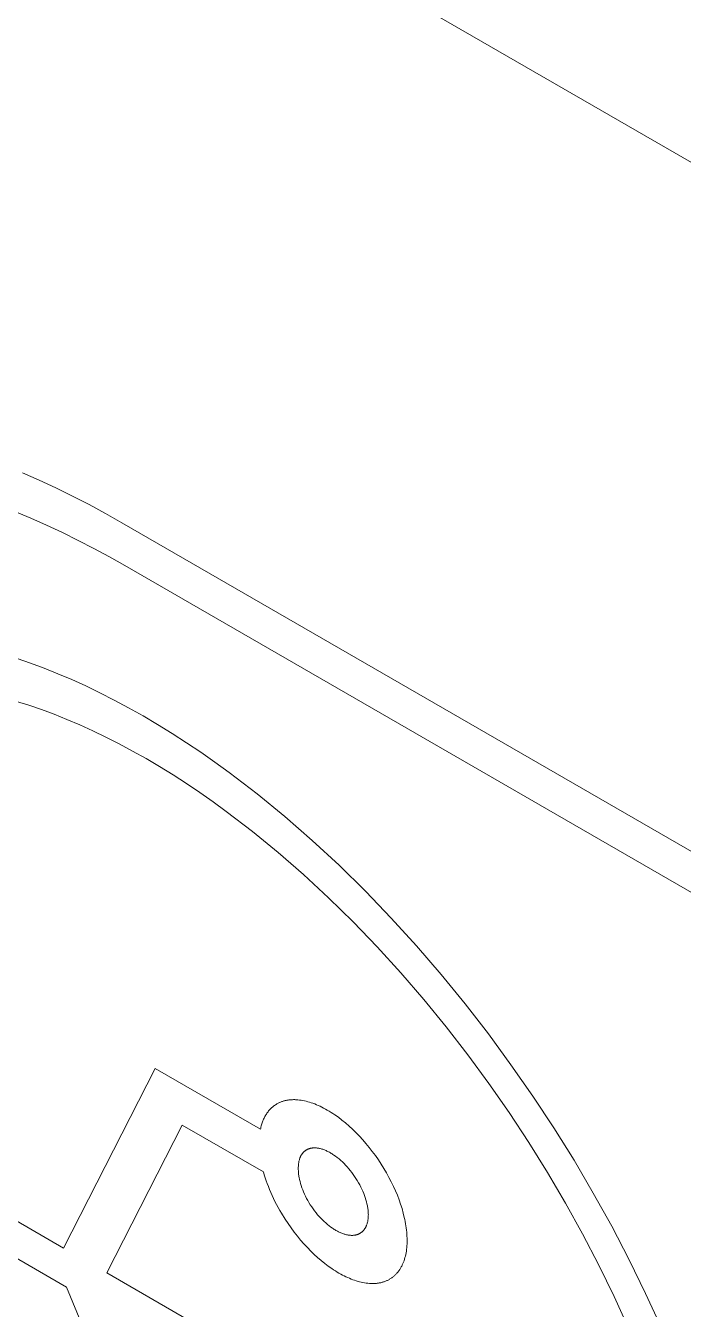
# Model space of a CAD drawing. Header units: millimetres. Extents: x -208 to 4974, y -28 to 3137.
# Drawn here: x 3911.57 to 3925.52, y 1471.63 to 1498.87 of the extents above; entities that cross this region are included whole.
import ezdxf

# ---------------------------------------------------------------- set-up
doc = ezdxf.new("R2010")
doc.units = ezdxf.units.MM
doc.layers.add('ZANO_R', color=7, linetype='Continuous', lineweight=0)

msp = doc.modelspace()

# ---------------------------------------------------------------- linework, layer by layer
at = {"layer": 'ZANO_R'}
for p, q in [((3397.319, 1801.023), (4541.093, 1140.664)), ((3911.857, 1489.226), (3911.502, 1489.383)), ((3912.211, 1489.06), (3911.857, 1489.226)), ((3912.564, 1488.886), (3912.211, 1489.06)), ((3912.914, 1488.705), (3912.564, 1488.886)), ((3911.34, 1488.559), (3911.677, 1488.418)), ((3913.263, 1488.516), (3912.914, 1488.705)), ((3911.677, 1488.418), (3912.014, 1488.269)), ((3912.014, 1488.269), (3912.349, 1488.112)), ((3913.609, 1488.32), (3913.263, 1488.516)), ((3988.432, 1445.121), (3913.609, 1488.32)), ((3912.349, 1488.112), (3912.683, 1487.947)), ((3912.683, 1487.947), (3913.015, 1487.775)), ((3913.015, 1487.775), (3913.346, 1487.596)), ((3913.346, 1487.596), (3913.674, 1487.411)), ((3913.674, 1487.411), (3988.496, 1444.212)), ((3911.675, 1485.34), (3911.39, 1485.437)), ((3911.963, 1485.233), (3911.675, 1485.34)), ((3912.254, 1485.117), (3911.963, 1485.233)), ((3912.548, 1484.992), (3912.254, 1485.117)), ((3912.845, 1484.857), (3912.548, 1484.992)), ((3913.144, 1484.712), (3912.845, 1484.857)), ((3911.375, 1484.529), (3911.637, 1484.447)), ((3913.447, 1484.558), (3913.144, 1484.712)), ((3913.751, 1484.395), (3913.447, 1484.558)), ((3911.637, 1484.447), (3911.903, 1484.356)), ((3911.903, 1484.356), (3912.171, 1484.257)), ((3912.171, 1484.257), (3912.442, 1484.149)), ((3914.059, 1484.221), (3913.751, 1484.395)), ((3914.367, 1484.039), (3914.059, 1484.221)), ((3912.442, 1484.149), (3912.716, 1484.032)), ((3912.716, 1484.032), (3912.992, 1483.906)), ((3912.992, 1483.906), (3913.271, 1483.772)), ((3914.674, 1483.85), (3914.367, 1484.039)), ((3913.271, 1483.772), (3913.553, 1483.628)), ((3914.979, 1483.653), (3914.674, 1483.85)), ((3915.283, 1483.449), (3914.979, 1483.653)), ((3913.553, 1483.628), (3913.837, 1483.476)), ((3913.837, 1483.476), (3914.123, 1483.315)), ((3915.585, 1483.238), (3915.283, 1483.449)), ((3914.123, 1483.315), (3914.41, 1483.145)), ((3914.41, 1483.145), (3914.696, 1482.969)), ((3915.886, 1483.02), (3915.585, 1483.238)), ((3914.696, 1482.969), (3914.98, 1482.785)), ((3916.481, 1482.565), (3915.886, 1483.02)), ((3914.98, 1482.785), (3915.263, 1482.595)), ((3915.263, 1482.595), (3915.545, 1482.399)), ((3917.069, 1482.084), (3916.481, 1482.565)), ((3915.545, 1482.399), (3915.824, 1482.196)), ((3915.824, 1482.196), (3916.379, 1481.772)), ((3917.648, 1481.579), (3917.069, 1482.084)), ((3916.379, 1481.772), (3916.927, 1481.324)), ((3918.217, 1481.051), (3917.648, 1481.579)), ((3916.927, 1481.324), (3917.466, 1480.854)), ((3918.776, 1480.501), (3918.217, 1481.051)), ((3917.466, 1480.854), (3917.996, 1480.362)), ((3919.323, 1479.931), (3918.776, 1480.501)), ((3917.996, 1480.362), (3918.516, 1479.85)), ((3918.516, 1479.85), (3919.026, 1479.319)), ((3919.859, 1479.342), (3919.323, 1479.931)), ((3919.026, 1479.319), (3919.525, 1478.77)), ((3920.382, 1478.735), (3919.859, 1479.342)), ((3919.525, 1478.77), (3920.012, 1478.205)), ((3920.89, 1478.111), (3920.382, 1478.735)), ((3920.012, 1478.205), (3920.486, 1477.624)), ((3921.385, 1477.473), (3920.89, 1478.111)), ((3920.486, 1477.624), (3920.946, 1477.029)), ((3921.864, 1476.82), (3921.385, 1477.473)), ((3920.946, 1477.029), (3921.392, 1476.421)), ((3914.319, 1476.739), (3912.375, 1472.928)), ((3916.549, 1475.451), (3914.319, 1476.739)), ((3922.327, 1476.154), (3921.864, 1476.82)), ((3921.392, 1476.421), (3921.823, 1475.802)), ((3916.938, 1476.008), (3916.925, 1476.001)), ((3916.951, 1476.014), (3916.938, 1476.008)), ((3916.964, 1476.02), (3916.951, 1476.014)), ((3916.978, 1476.026), (3916.964, 1476.02)), ((3916.992, 1476.031), (3916.978, 1476.026)), ((3917.006, 1476.036), (3916.992, 1476.031)), ((3917.02, 1476.041), (3917.006, 1476.036)), ((3917.034, 1476.046), (3917.02, 1476.041)), ((3917.048, 1476.05), (3917.034, 1476.046)), ((3917.063, 1476.054), (3917.048, 1476.05)), ((3917.077, 1476.057), (3917.063, 1476.054)), ((3917.092, 1476.061), (3917.077, 1476.057)), ((3917.107, 1476.064), (3917.092, 1476.061)), ((3917.122, 1476.066), (3917.107, 1476.064)), ((3917.137, 1476.069), (3917.122, 1476.066)), ((3917.152, 1476.071), (3917.137, 1476.069)), ((3917.168, 1476.073), (3917.152, 1476.071)), ((3917.183, 1476.074), (3917.168, 1476.073)), ((3917.199, 1476.076), (3917.183, 1476.074)), ((3917.215, 1476.077), (3917.199, 1476.076)), ((3917.231, 1476.077), (3917.215, 1476.077)), ((3917.247, 1476.078), (3917.231, 1476.077)), ((3917.263, 1476.078), (3917.247, 1476.078)), ((3917.279, 1476.078), (3917.263, 1476.078)), ((3917.295, 1476.077), (3917.279, 1476.078)), ((3917.312, 1476.076), (3917.295, 1476.077)), ((3917.345, 1476.074), (3917.312, 1476.076)), ((3917.379, 1476.07), (3917.345, 1476.074)), ((3917.413, 1476.066), (3917.379, 1476.07)), ((3917.448, 1476.06), (3917.413, 1476.066)), ((3917.483, 1476.053), (3917.448, 1476.06)), ((3917.518, 1476.044), (3917.483, 1476.053)), ((3917.554, 1476.035), (3917.518, 1476.044)), ((3917.59, 1476.024), (3917.554, 1476.035)), ((3917.626, 1476.013), (3917.59, 1476.024)), ((3917.663, 1476), (3917.626, 1476.013)), ((3922.773, 1475.477), (3922.327, 1476.154)), ((3916.654, 1475.739), (3916.644, 1475.721)), ((3916.664, 1475.756), (3916.654, 1475.739)), ((3916.675, 1475.773), (3916.664, 1475.756)), ((3916.686, 1475.79), (3916.675, 1475.773)), ((3916.698, 1475.806), (3916.686, 1475.79)), ((3916.71, 1475.822), (3916.698, 1475.806)), ((3916.722, 1475.837), (3916.71, 1475.822)), ((3916.735, 1475.852), (3916.722, 1475.837)), ((3916.748, 1475.867), (3916.735, 1475.852)), ((3916.761, 1475.881), (3916.748, 1475.867)), ((3916.775, 1475.895), (3916.761, 1475.881)), ((3916.789, 1475.908), (3916.775, 1475.895)), ((3916.804, 1475.92), (3916.789, 1475.908)), ((3916.819, 1475.933), (3916.804, 1475.92)), ((3916.834, 1475.945), (3916.819, 1475.933)), ((3916.85, 1475.956), (3916.834, 1475.945)), ((3916.866, 1475.967), (3916.85, 1475.956)), ((3916.882, 1475.977), (3916.866, 1475.967)), ((3916.899, 1475.987), (3916.882, 1475.977)), ((3916.912, 1475.994), (3916.899, 1475.987)), ((3916.925, 1476.001), (3916.912, 1475.994)), ((3917.7, 1475.986), (3917.663, 1476)), ((3917.738, 1475.971), (3917.7, 1475.986)), ((3917.775, 1475.954), (3917.738, 1475.971)), ((3917.814, 1475.937), (3917.775, 1475.954)), ((3917.852, 1475.918), (3917.814, 1475.937)), ((3917.89, 1475.898), (3917.852, 1475.918)), ((3917.929, 1475.878), (3917.89, 1475.898)), ((3917.968, 1475.855), (3917.929, 1475.878)), ((3918.007, 1475.832), (3917.968, 1475.855)), ((3918.046, 1475.808), (3918.007, 1475.832)), ((3918.085, 1475.783), (3918.046, 1475.808)), ((3918.124, 1475.757), (3918.085, 1475.783)), ((3918.202, 1475.703), (3918.124, 1475.757)), ((3921.823, 1475.802), (3922.239, 1475.171)), ((3913.291, 1472.4), (3914.892, 1475.538)), ((3914.892, 1475.538), (3916.613, 1474.545)), ((3916.554, 1475.474), (3916.549, 1475.451)), ((3916.559, 1475.497), (3916.554, 1475.474)), ((3916.565, 1475.519), (3916.559, 1475.497)), ((3916.571, 1475.541), (3916.565, 1475.519)), ((3916.577, 1475.563), (3916.571, 1475.541)), ((3916.584, 1475.584), (3916.577, 1475.563)), ((3916.592, 1475.604), (3916.584, 1475.584)), ((3916.599, 1475.625), (3916.592, 1475.604)), ((3916.607, 1475.645), (3916.599, 1475.625)), ((3916.616, 1475.664), (3916.607, 1475.645)), ((3916.625, 1475.684), (3916.616, 1475.664)), ((3916.634, 1475.702), (3916.625, 1475.684)), ((3916.644, 1475.721), (3916.634, 1475.702)), ((3918.278, 1475.645), (3918.202, 1475.703)), ((3918.354, 1475.583), (3918.278, 1475.645)), ((3918.429, 1475.518), (3918.354, 1475.583)), ((3918.503, 1475.45), (3918.429, 1475.518)), ((3923.201, 1474.79), (3922.773, 1475.477)), ((3918.576, 1475.379), (3918.503, 1475.45)), ((3918.648, 1475.305), (3918.576, 1475.379)), ((3918.719, 1475.228), (3918.648, 1475.305)), ((3918.788, 1475.148), (3918.719, 1475.228)), ((3917.424, 1474.915), (3917.428, 1474.921)), ((3917.428, 1474.921), (3917.432, 1474.927)), ((3917.432, 1474.927), (3917.436, 1474.932)), ((3917.436, 1474.932), (3917.441, 1474.938)), ((3917.441, 1474.938), (3917.445, 1474.944)), ((3917.445, 1474.944), (3917.449, 1474.949)), ((3917.449, 1474.949), (3917.454, 1474.954)), ((3917.454, 1474.954), (3917.459, 1474.959)), ((3917.459, 1474.959), (3917.464, 1474.964)), ((3917.464, 1474.964), (3917.469, 1474.969)), ((3917.469, 1474.969), (3917.474, 1474.974)), ((3917.474, 1474.974), (3917.479, 1474.979)), ((3917.479, 1474.979), (3917.484, 1474.983)), ((3917.484, 1474.983), (3917.49, 1474.988)), ((3917.49, 1474.988), (3917.495, 1474.992)), ((3917.495, 1474.992), (3917.501, 1474.996)), ((3917.501, 1474.996), (3917.506, 1475)), ((3917.506, 1475), (3917.512, 1475.004)), ((3917.512, 1475.004), (3917.518, 1475.007)), ((3917.518, 1475.007), (3917.524, 1475.011)), ((3917.524, 1475.011), (3917.53, 1475.014)), ((3917.53, 1475.014), (3917.537, 1475.018)), ((3917.537, 1475.018), (3917.543, 1475.021)), ((3917.543, 1475.021), (3917.549, 1475.024)), ((3917.549, 1475.024), (3917.555, 1475.027)), ((3917.555, 1475.027), (3917.562, 1475.03)), ((3917.562, 1475.03), (3917.568, 1475.032)), ((3917.568, 1475.032), (3917.575, 1475.035)), ((3917.575, 1475.035), (3917.582, 1475.037)), ((3917.582, 1475.037), (3917.588, 1475.039)), ((3917.588, 1475.039), (3917.595, 1475.041)), ((3917.595, 1475.041), (3917.602, 1475.043)), ((3917.602, 1475.043), (3917.609, 1475.045)), ((3917.609, 1475.045), (3917.616, 1475.046)), ((3917.616, 1475.046), (3917.623, 1475.048)), ((3917.623, 1475.048), (3917.63, 1475.049)), ((3917.63, 1475.049), (3917.637, 1475.05)), ((3917.637, 1475.05), (3917.645, 1475.051)), ((3917.645, 1475.051), (3917.652, 1475.052)), ((3917.652, 1475.052), (3917.659, 1475.053)), ((3917.659, 1475.053), (3917.667, 1475.054)), ((3917.667, 1475.054), (3917.674, 1475.054)), ((3917.674, 1475.054), (3917.682, 1475.054)), ((3917.682, 1475.054), (3917.69, 1475.055)), ((3917.69, 1475.055), (3917.697, 1475.055)), ((3917.697, 1475.055), (3917.705, 1475.055)), ((3917.705, 1475.055), (3917.713, 1475.054)), ((3917.713, 1475.054), (3917.721, 1475.054)), ((3917.721, 1475.054), (3917.736, 1475.053)), ((3917.736, 1475.053), (3917.752, 1475.051)), ((3917.752, 1475.051), (3917.769, 1475.049)), ((3917.769, 1475.049), (3917.785, 1475.046)), ((3917.785, 1475.046), (3917.802, 1475.043)), ((3917.802, 1475.043), (3917.819, 1475.039)), ((3917.819, 1475.039), (3917.836, 1475.034)), ((3917.836, 1475.034), (3917.853, 1475.029)), ((3917.853, 1475.029), (3917.87, 1475.024)), ((3917.87, 1475.024), (3917.888, 1475.018)), ((3917.888, 1475.018), (3917.905, 1475.011)), ((3917.905, 1475.011), (3917.923, 1475.004)), ((3917.923, 1475.004), (3917.941, 1474.996)), ((3917.941, 1474.996), (3917.959, 1474.988)), ((3917.959, 1474.988), (3917.977, 1474.979)), ((3917.977, 1474.979), (3917.996, 1474.97)), ((3917.996, 1474.97), (3918.014, 1474.96)), ((3918.014, 1474.96), (3918.033, 1474.949)), ((3918.033, 1474.949), (3918.051, 1474.938)), ((3918.051, 1474.938), (3918.07, 1474.927)), ((3918.07, 1474.927), (3918.088, 1474.915)), ((3918.856, 1475.065), (3918.788, 1475.148)), ((3918.922, 1474.98), (3918.856, 1475.065)), ((3918.987, 1474.892), (3918.922, 1474.98)), ((3922.239, 1475.171), (3922.637, 1474.531)), ((3917.352, 1474.648), (3917.353, 1474.667)), ((3917.352, 1474.629), (3917.352, 1474.648)), ((3917.353, 1474.667), (3917.354, 1474.685)), ((3917.354, 1474.685), (3917.356, 1474.703)), ((3917.356, 1474.703), (3917.358, 1474.72)), ((3917.358, 1474.72), (3917.361, 1474.738)), ((3917.361, 1474.738), (3917.363, 1474.755)), ((3917.363, 1474.755), (3917.367, 1474.771)), ((3917.367, 1474.771), (3917.371, 1474.787)), ((3917.371, 1474.787), (3917.375, 1474.803)), ((3917.375, 1474.803), (3917.38, 1474.818)), ((3917.38, 1474.818), (3917.385, 1474.833)), ((3917.385, 1474.833), (3917.387, 1474.841)), ((3917.387, 1474.841), (3917.39, 1474.848)), ((3917.39, 1474.848), (3917.393, 1474.855)), ((3917.393, 1474.855), (3917.396, 1474.862)), ((3917.396, 1474.862), (3917.399, 1474.869)), ((3917.399, 1474.869), (3917.402, 1474.876)), ((3917.402, 1474.876), (3917.406, 1474.883)), ((3917.406, 1474.883), (3917.409, 1474.889)), ((3917.409, 1474.889), (3917.413, 1474.896)), ((3917.413, 1474.896), (3917.416, 1474.902)), ((3917.416, 1474.902), (3917.42, 1474.908)), ((3917.42, 1474.908), (3917.424, 1474.915)), ((3918.088, 1474.915), (3918.107, 1474.903)), ((3918.107, 1474.903), (3918.144, 1474.877)), ((3918.144, 1474.877), (3918.18, 1474.849)), ((3918.18, 1474.849), (3918.216, 1474.82)), ((3918.216, 1474.82), (3918.252, 1474.789)), ((3918.252, 1474.789), (3918.287, 1474.756)), ((3918.287, 1474.756), (3918.322, 1474.722)), ((3918.322, 1474.722), (3918.356, 1474.687)), ((3918.356, 1474.687), (3918.39, 1474.65)), ((3918.39, 1474.65), (3918.423, 1474.612)), ((3919.05, 1474.802), (3918.987, 1474.892)), ((3919.11, 1474.71), (3919.05, 1474.802)), ((3919.169, 1474.616), (3919.11, 1474.71)), ((3923.61, 1474.094), (3923.201, 1474.79)), ((3916.613, 1474.545), (3916.631, 1474.483)), ((3916.631, 1474.483), (3916.65, 1474.421)), ((3916.65, 1474.421), (3916.671, 1474.358)), ((3917.352, 1474.61), (3917.352, 1474.629)), ((3917.352, 1474.591), (3917.352, 1474.61)), ((3917.353, 1474.571), (3917.352, 1474.591)), ((3917.354, 1474.552), (3917.353, 1474.571)), ((3917.356, 1474.531), (3917.354, 1474.552)), ((3917.358, 1474.511), (3917.356, 1474.531)), ((3917.36, 1474.491), (3917.358, 1474.511)), ((3917.363, 1474.47), (3917.36, 1474.491)), ((3917.366, 1474.449), (3917.363, 1474.47)), ((3917.37, 1474.428), (3917.366, 1474.449)), ((3917.379, 1474.385), (3917.37, 1474.428)), ((3917.389, 1474.342), (3917.379, 1474.385)), ((3918.423, 1474.612), (3918.455, 1474.573)), ((3918.455, 1474.573), (3918.487, 1474.532)), ((3918.487, 1474.532), (3918.517, 1474.49)), ((3918.517, 1474.49), (3918.547, 1474.448)), ((3918.547, 1474.448), (3918.576, 1474.404)), ((3918.576, 1474.404), (3918.604, 1474.359)), ((3919.224, 1474.522), (3919.169, 1474.616)), ((3919.276, 1474.428), (3919.224, 1474.522)), ((3919.325, 1474.333), (3919.276, 1474.428)), ((3922.637, 1474.531), (3923.019, 1473.883)), ((3916.671, 1474.358), (3916.694, 1474.295)), ((3916.694, 1474.295), (3916.717, 1474.233)), ((3916.717, 1474.233), (3916.743, 1474.17)), ((3916.743, 1474.17), (3916.769, 1474.107)), ((3916.769, 1474.107), (3916.797, 1474.043)), ((3917.401, 1474.298), (3917.389, 1474.342)), ((3917.414, 1474.253), (3917.401, 1474.298)), ((3917.429, 1474.208), (3917.414, 1474.253)), ((3917.446, 1474.163), (3917.429, 1474.208)), ((3917.464, 1474.118), (3917.446, 1474.163)), ((3917.484, 1474.073), (3917.464, 1474.118)), ((3918.604, 1474.359), (3918.63, 1474.314)), ((3918.63, 1474.314), (3918.655, 1474.269)), ((3918.655, 1474.269), (3918.678, 1474.224)), ((3918.678, 1474.224), (3918.7, 1474.179)), ((3918.7, 1474.179), (3918.721, 1474.134)), ((3918.721, 1474.134), (3918.739, 1474.089)), ((3919.371, 1474.238), (3919.325, 1474.333)), ((3919.414, 1474.143), (3919.371, 1474.238)), ((3919.454, 1474.048), (3919.414, 1474.143)), ((3912.375, 1472.928), (3910.739, 1473.873)), ((3916.797, 1474.043), (3916.827, 1473.98)), ((3916.827, 1473.98), (3916.858, 1473.917)), ((3916.858, 1473.917), (3916.89, 1473.854)), ((3916.89, 1473.854), (3916.924, 1473.791)), ((3917.505, 1474.027), (3917.484, 1474.073)), ((3917.528, 1473.982), (3917.505, 1474.027)), ((3917.553, 1473.937), (3917.528, 1473.982)), ((3917.579, 1473.892), (3917.553, 1473.937)), ((3917.606, 1473.847), (3917.579, 1473.892)), ((3917.636, 1473.802), (3917.606, 1473.847)), ((3918.739, 1474.089), (3918.757, 1474.044)), ((3918.757, 1474.044), (3918.772, 1473.999)), ((3918.772, 1473.999), (3918.786, 1473.954)), ((3918.786, 1473.954), (3918.799, 1473.91)), ((3918.799, 1473.91), (3918.809, 1473.866)), ((3918.809, 1473.866), (3918.814, 1473.845)), ((3918.814, 1473.845), (3918.818, 1473.823)), ((3919.49, 1473.953), (3919.454, 1474.048)), ((3919.523, 1473.859), (3919.49, 1473.953)), ((3919.552, 1473.765), (3919.523, 1473.859)), ((3923.019, 1473.883), (3923.382, 1473.227)), ((3924.001, 1473.39), (3923.61, 1474.094)), ((3916.924, 1473.791), (3916.959, 1473.728)), ((3916.959, 1473.728), (3916.996, 1473.666)), ((3916.996, 1473.666), (3917.072, 1473.541)), ((3917.667, 1473.759), (3917.636, 1473.802)), ((3917.698, 1473.716), (3917.667, 1473.759)), ((3917.73, 1473.675), (3917.698, 1473.716)), ((3917.763, 1473.635), (3917.73, 1473.675)), ((3917.797, 1473.597), (3917.763, 1473.635)), ((3917.831, 1473.56), (3917.797, 1473.597)), ((3917.865, 1473.525), (3917.831, 1473.56)), ((3918.818, 1473.823), (3918.822, 1473.802)), ((3918.822, 1473.802), (3918.826, 1473.78)), ((3918.826, 1473.78), (3918.829, 1473.759)), ((3918.829, 1473.759), (3918.831, 1473.738)), ((3918.831, 1473.738), (3918.834, 1473.717)), ((3918.834, 1473.561), (3918.832, 1473.543)), ((3918.834, 1473.717), (3918.835, 1473.696)), ((3918.836, 1473.579), (3918.834, 1473.561)), ((3918.835, 1473.696), (3918.836, 1473.676)), ((3918.836, 1473.676), (3918.837, 1473.656)), ((3918.837, 1473.598), (3918.836, 1473.579)), ((3918.837, 1473.656), (3918.838, 1473.636)), ((3918.838, 1473.636), (3918.837, 1473.617)), ((3918.837, 1473.617), (3918.837, 1473.598)), ((3919.578, 1473.672), (3919.552, 1473.765)), ((3919.601, 1473.58), (3919.578, 1473.672)), ((3919.611, 1473.535), (3919.601, 1473.58)), ((3917.072, 1473.541), (3917.135, 1473.446)), ((3917.135, 1473.446), (3917.199, 1473.354)), ((3917.199, 1473.354), (3917.265, 1473.265)), ((3917.9, 1473.492), (3917.865, 1473.525)), ((3917.935, 1473.46), (3917.9, 1473.492)), ((3917.971, 1473.429), (3917.935, 1473.46)), ((3918.006, 1473.401), (3917.971, 1473.429)), ((3918.042, 1473.374), (3918.006, 1473.401)), ((3918.078, 1473.348), (3918.042, 1473.374)), ((3918.096, 1473.336), (3918.078, 1473.348)), ((3918.114, 1473.325), (3918.096, 1473.336)), ((3918.132, 1473.314), (3918.114, 1473.325)), ((3918.15, 1473.303), (3918.132, 1473.314)), ((3918.167, 1473.293), (3918.15, 1473.303)), ((3918.185, 1473.284), (3918.167, 1473.293)), ((3918.203, 1473.275), (3918.185, 1473.284)), ((3918.714, 1473.281), (3918.709, 1473.277)), ((3918.719, 1473.286), (3918.714, 1473.281)), ((3918.724, 1473.291), (3918.719, 1473.286)), ((3918.729, 1473.296), (3918.724, 1473.291)), ((3918.734, 1473.301), (3918.729, 1473.296)), ((3918.739, 1473.307), (3918.734, 1473.301)), ((3918.743, 1473.312), (3918.739, 1473.307)), ((3918.747, 1473.317), (3918.743, 1473.312)), ((3918.752, 1473.323), (3918.747, 1473.317)), ((3918.756, 1473.329), (3918.752, 1473.323)), ((3918.76, 1473.335), (3918.756, 1473.329)), ((3918.764, 1473.341), (3918.76, 1473.335)), ((3918.768, 1473.347), (3918.764, 1473.341)), ((3918.772, 1473.353), (3918.768, 1473.347)), ((3918.776, 1473.359), (3918.772, 1473.353)), ((3918.779, 1473.366), (3918.776, 1473.359)), ((3918.783, 1473.372), (3918.779, 1473.366)), ((3918.786, 1473.379), (3918.783, 1473.372)), ((3918.789, 1473.386), (3918.786, 1473.379)), ((3918.792, 1473.393), (3918.789, 1473.386)), ((3918.795, 1473.4), (3918.792, 1473.393)), ((3918.798, 1473.407), (3918.795, 1473.4)), ((3918.801, 1473.414), (3918.798, 1473.407)), ((3918.807, 1473.428), (3918.801, 1473.414)), ((3918.812, 1473.444), (3918.807, 1473.428)), ((3918.816, 1473.459), (3918.812, 1473.444)), ((3918.82, 1473.475), (3918.816, 1473.459)), ((3918.824, 1473.491), (3918.82, 1473.475)), ((3918.827, 1473.508), (3918.824, 1473.491)), ((3918.83, 1473.525), (3918.827, 1473.508)), ((3918.832, 1473.543), (3918.83, 1473.525)), ((3919.62, 1473.489), (3919.611, 1473.535)), ((3919.628, 1473.444), (3919.62, 1473.489)), ((3919.635, 1473.399), (3919.628, 1473.444)), ((3919.642, 1473.355), (3919.635, 1473.399)), ((3919.647, 1473.31), (3919.642, 1473.355)), ((3919.652, 1473.267), (3919.647, 1473.31)), ((3924.371, 1472.68), (3924.001, 1473.39)), ((3910.788, 1473.05), (3912.435, 1472.099)), ((3917.265, 1473.265), (3917.333, 1473.179)), ((3917.333, 1473.179), (3917.402, 1473.095)), ((3917.402, 1473.095), (3917.472, 1473.015)), ((3917.472, 1473.015), (3917.544, 1472.938)), ((3918.221, 1473.266), (3918.203, 1473.275)), ((3918.238, 1473.258), (3918.221, 1473.266)), ((3918.256, 1473.25), (3918.238, 1473.258)), ((3918.273, 1473.243), (3918.256, 1473.25)), ((3918.291, 1473.236), (3918.273, 1473.243)), ((3918.308, 1473.23), (3918.291, 1473.236)), ((3918.325, 1473.225), (3918.308, 1473.23)), ((3918.342, 1473.22), (3918.325, 1473.225)), ((3918.359, 1473.215), (3918.342, 1473.22)), ((3918.376, 1473.211), (3918.359, 1473.215)), ((3918.393, 1473.207), (3918.376, 1473.211)), ((3918.409, 1473.204), (3918.393, 1473.207)), ((3918.425, 1473.202), (3918.409, 1473.204)), ((3918.442, 1473.2), (3918.425, 1473.202)), ((3918.458, 1473.199), (3918.442, 1473.2)), ((3918.474, 1473.198), (3918.458, 1473.199)), ((3918.481, 1473.198), (3918.474, 1473.198)), ((3918.489, 1473.198), (3918.481, 1473.198)), ((3918.497, 1473.198), (3918.489, 1473.198)), ((3918.505, 1473.198), (3918.497, 1473.198)), ((3918.512, 1473.198), (3918.505, 1473.198)), ((3918.52, 1473.199), (3918.512, 1473.198)), ((3918.527, 1473.2), (3918.52, 1473.199)), ((3918.535, 1473.2), (3918.527, 1473.2)), ((3918.542, 1473.201), (3918.535, 1473.2)), ((3918.55, 1473.202), (3918.542, 1473.201)), ((3918.557, 1473.204), (3918.55, 1473.202)), ((3918.564, 1473.205), (3918.557, 1473.204)), ((3918.571, 1473.207), (3918.564, 1473.205)), ((3918.578, 1473.208), (3918.571, 1473.207)), ((3918.586, 1473.21), (3918.578, 1473.208)), ((3918.593, 1473.212), (3918.586, 1473.21)), ((3918.599, 1473.214), (3918.593, 1473.212)), ((3918.606, 1473.217), (3918.599, 1473.214)), ((3918.613, 1473.219), (3918.606, 1473.217)), ((3918.62, 1473.222), (3918.613, 1473.219)), ((3918.627, 1473.224), (3918.62, 1473.222)), ((3918.633, 1473.227), (3918.627, 1473.224)), ((3918.64, 1473.23), (3918.633, 1473.227)), ((3918.646, 1473.233), (3918.64, 1473.23)), ((3918.652, 1473.237), (3918.646, 1473.233)), ((3918.659, 1473.24), (3918.652, 1473.237)), ((3918.665, 1473.244), (3918.659, 1473.24)), ((3918.671, 1473.248), (3918.665, 1473.244)), ((3918.677, 1473.251), (3918.671, 1473.248)), ((3918.682, 1473.255), (3918.677, 1473.251)), ((3918.688, 1473.259), (3918.682, 1473.255)), ((3918.693, 1473.263), (3918.688, 1473.259)), ((3918.699, 1473.268), (3918.693, 1473.263)), ((3918.704, 1473.272), (3918.699, 1473.268)), ((3918.709, 1473.277), (3918.704, 1473.272)), ((3919.655, 1473.223), (3919.652, 1473.267)), ((3919.658, 1473.18), (3919.655, 1473.223)), ((3919.656, 1472.977), (3919.659, 1473.016)), ((3919.659, 1473.138), (3919.658, 1473.18)), ((3919.66, 1473.096), (3919.659, 1473.138)), ((3919.659, 1473.016), (3919.66, 1473.056)), ((3919.66, 1473.056), (3919.66, 1473.096)), ((3923.382, 1473.227), (3923.727, 1472.566)), ((3917.544, 1472.938), (3917.616, 1472.864)), ((3917.616, 1472.864), (3917.689, 1472.793)), ((3917.689, 1472.793), (3917.763, 1472.726)), ((3919.615, 1472.725), (3919.624, 1472.758)), ((3919.624, 1472.758), (3919.632, 1472.792)), ((3919.632, 1472.792), (3919.638, 1472.828)), ((3919.638, 1472.828), (3919.644, 1472.864)), ((3919.644, 1472.864), (3919.649, 1472.901)), ((3919.649, 1472.901), (3919.653, 1472.938)), ((3919.653, 1472.938), (3919.656, 1472.977)), ((3917.763, 1472.726), (3917.838, 1472.662)), ((3917.838, 1472.662), (3917.913, 1472.602)), ((3917.913, 1472.602), (3917.988, 1472.545)), ((3917.988, 1472.545), (3918.063, 1472.492)), ((3918.063, 1472.492), (3918.101, 1472.467)), ((3918.101, 1472.467), (3918.138, 1472.443)), ((3919.497, 1472.463), (3919.506, 1472.476)), ((3919.506, 1472.476), (3919.514, 1472.488)), ((3919.514, 1472.488), (3919.522, 1472.501)), ((3919.522, 1472.501), (3919.53, 1472.515)), ((3919.53, 1472.515), (3919.537, 1472.528)), ((3919.537, 1472.528), (3919.545, 1472.542)), ((3919.545, 1472.542), (3919.552, 1472.556)), ((3919.552, 1472.556), (3919.559, 1472.57)), ((3919.559, 1472.57), (3919.565, 1472.585)), ((3919.565, 1472.585), (3919.572, 1472.599)), ((3919.572, 1472.599), (3919.578, 1472.614)), ((3919.578, 1472.614), (3919.584, 1472.629)), ((3919.584, 1472.629), (3919.595, 1472.66)), ((3919.595, 1472.66), (3919.606, 1472.692)), ((3919.606, 1472.692), (3919.615, 1472.725)), ((3923.727, 1472.566), (3924.052, 1471.9)), ((3924.72, 1471.965), (3924.371, 1472.68)), ((3921.459, 1467.684), (3913.291, 1472.4)), ((3918.138, 1472.443), (3918.176, 1472.42)), ((3918.176, 1472.42), (3918.214, 1472.398)), ((3918.214, 1472.398), (3918.251, 1472.376)), ((3918.251, 1472.376), (3918.289, 1472.356)), ((3918.289, 1472.356), (3918.326, 1472.337)), ((3918.326, 1472.337), (3918.363, 1472.319)), ((3918.363, 1472.319), (3918.4, 1472.302)), ((3918.4, 1472.302), (3918.437, 1472.286)), ((3918.437, 1472.286), (3918.474, 1472.271)), ((3918.474, 1472.271), (3918.51, 1472.257)), ((3918.51, 1472.257), (3918.547, 1472.244)), ((3918.547, 1472.244), (3918.583, 1472.232)), ((3918.583, 1472.232), (3918.619, 1472.221)), ((3918.619, 1472.221), (3918.654, 1472.211)), ((3918.654, 1472.211), (3918.689, 1472.203)), ((3918.689, 1472.203), (3918.724, 1472.195)), ((3918.724, 1472.195), (3918.759, 1472.189)), ((3919.085, 1472.19), (3919.1, 1472.193)), ((3919.1, 1472.193), (3919.115, 1472.197)), ((3919.115, 1472.197), (3919.13, 1472.201)), ((3919.13, 1472.201), (3919.145, 1472.205)), ((3919.145, 1472.205), (3919.159, 1472.209)), ((3919.159, 1472.209), (3919.174, 1472.214)), ((3919.174, 1472.214), (3919.188, 1472.219)), ((3919.188, 1472.219), (3919.202, 1472.225)), ((3919.202, 1472.225), (3919.216, 1472.231)), ((3919.216, 1472.231), (3919.23, 1472.237)), ((3919.23, 1472.237), (3919.244, 1472.243)), ((3919.244, 1472.243), (3919.258, 1472.25)), ((3919.258, 1472.25), (3919.271, 1472.257)), ((3919.271, 1472.257), (3919.284, 1472.264)), ((3919.284, 1472.264), (3919.297, 1472.272)), ((3919.297, 1472.272), (3919.309, 1472.279)), ((3919.309, 1472.279), (3919.322, 1472.287)), ((3919.322, 1472.287), (3919.334, 1472.296)), ((3919.334, 1472.296), (3919.345, 1472.304)), ((3919.345, 1472.304), (3919.357, 1472.313)), ((3919.357, 1472.313), (3919.368, 1472.322)), ((3919.368, 1472.322), (3919.38, 1472.331)), ((3919.38, 1472.331), (3919.391, 1472.341)), ((3919.391, 1472.341), (3919.401, 1472.351)), ((3919.401, 1472.351), (3919.412, 1472.361)), ((3919.412, 1472.361), (3919.422, 1472.371)), ((3919.422, 1472.371), (3919.432, 1472.382)), ((3919.432, 1472.382), (3919.442, 1472.393)), ((3919.442, 1472.393), (3919.452, 1472.404)), ((3919.452, 1472.404), (3919.462, 1472.415)), ((3919.462, 1472.415), (3919.471, 1472.427)), ((3919.471, 1472.427), (3919.48, 1472.439)), ((3919.48, 1472.439), (3919.489, 1472.451)), ((3919.489, 1472.451), (3919.497, 1472.463)), ((3912.435, 1472.099), (3915.126, 1465.623)), ((3918.759, 1472.189), (3918.794, 1472.184)), ((3918.794, 1472.184), (3918.828, 1472.18)), ((3918.828, 1472.18), (3918.861, 1472.177)), ((3918.861, 1472.177), (3918.895, 1472.175)), ((3918.895, 1472.175), (3918.911, 1472.175)), ((3918.911, 1472.175), (3918.927, 1472.175)), ((3918.927, 1472.175), (3918.944, 1472.175)), ((3918.944, 1472.175), (3918.96, 1472.175)), ((3918.96, 1472.175), (3918.976, 1472.176)), ((3918.976, 1472.176), (3918.992, 1472.177)), ((3918.992, 1472.177), (3919.008, 1472.179)), ((3919.008, 1472.179), (3919.023, 1472.18)), ((3919.023, 1472.18), (3919.039, 1472.182)), ((3919.039, 1472.182), (3919.055, 1472.185)), ((3919.055, 1472.185), (3919.07, 1472.187)), ((3919.07, 1472.187), (3919.085, 1472.19)), ((3925.047, 1471.246), (3924.72, 1471.965)), ((3924.052, 1471.9), (3924.356, 1471.23))]:
    msp.add_line(p, q, dxfattribs=at)

doc.saveas('drawing.dxf')
